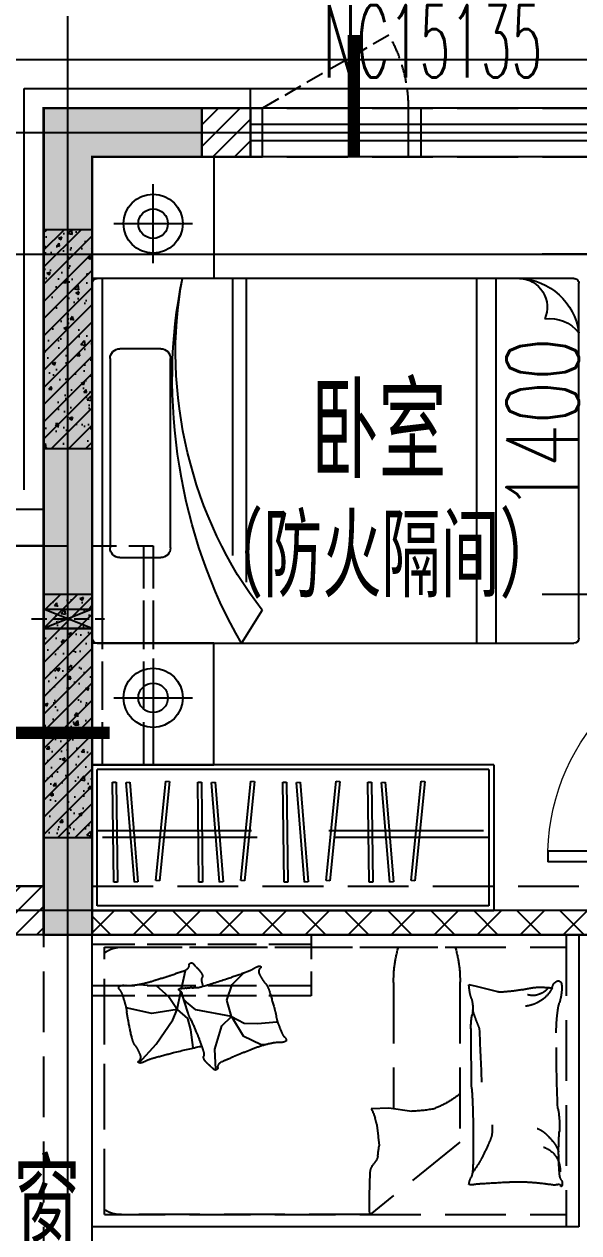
# Model space of a CAD drawing. Header units: millimetres. Extents: x 815519 to 890079, y 147095 to 251022.
# Drawn here: x 820639 to 822919, y 163170 to 168141 of the extents above; entities that cross this region are included whole.
import ezdxf

# ---------------------------------------------------------------- set-up
doc = ezdxf.new("R2010")
doc.units = ezdxf.units.MM
doc.header["$LTSCALE"] = 1000
for name, pattern in [('DASH', [0.35, 0.25, -0.1]), ('DOTE', [61.468, 50.8, -5.08, 0.508, -5.08]), ('HIDDEN', [9.525, 6.35, -3.175])]:
    doc.linetypes.add(name, pattern=pattern)
doc.layers.get('Defpoints').update_dxf_attribs({"color": 1})
for name, color, linetype in [('A-WIND（门窗）', 155, 'Continuous'), ('COLUMN', 9, 'Continuous'), ('DIM_IDEN', 3, 'Continuous'), ('DOOR_FIRE', 4, 'Continuous'), ('DOOR_FIRE_TEXT', 7, 'Continuous'), ('PC_预制外墙', 11, 'Continuous'), ('PC_预制外墙填充', 252, 'Continuous'), ('PUB_DIM', 3, 'Continuous'), ('PUB_HATCH', 8, 'Continuous'), ('PUB_TEXT', 7, 'Continuous'), ('SURFACE', 6, 'Continuous'), ('WALL', 2, 'Continuous'), ('WINDOW', 4, 'Continuous'), ('家具', 47, 'Continuous'), ('屋面索引', 6, 'Continuous'), ('总内隔墙', 30, 'Continuous'), ('梁虚线', 134, 'DASH'), ('看线', 163, 'Continuous'), ('砼墙', 3, 'Continuous'), ('空调', 9, 'Continuous')]:
    doc.layers.add(name, color=color, linetype=linetype)
doc.layers.add('DOTE', color=1, linetype='DOTE', plot=False)
doc.layers.add('预留洞-空调', color=6, linetype='Continuous', lineweight=25)
doc.styles.add('_TCH_DIM_T3', font='SIMPLEX.shx', dxfattribs={"width": 0.7, "bigfont": 'GBCBIG.shx'})
doc.styles.add('_TCH_LABEL', font='COMPLEX', dxfattribs={"bigfont": 'GBCBIG'})
doc.styles.add('_TCH_WINDOW', font='SIMPLEX', dxfattribs={"height": 3.5, "bigfont": 'GBCBIG'})
doc.dimstyles.new('_TCH_ARCH&&100', dxfattribs={"dimtxt": 297.5, "dimasz": 100, "dimexe": 250, "dimexo": 300, "dimgap": 100, "dimtad": 1, "dimdec": 0, "dimzin": 0, "dimdsep": 46, "dimtxsty": '_TCH_DIM_T3', "dimblk": 'ARCHTICK', "dimcen": 0.09, "dimclrt": 7, "dimazin": 2, "dimtfac": 1, "dimtdec": 0, "dimtix": 1, "dimtmove": 2, "dimatfit": 3, "dimfxl": 1, "dimtolj": 1, "dimtzin": 0, "dimarcsym": 0})
pattern_1 = [(45, (0, 0), (-35.355339, 35.355339), []), (50, (0, 0), (143.452037, -12.550427), [15, -165]), (355, (0, 0), (-27.750267, 150.438427), [12, -132]), (100.4514, (11.95, -1.05), (115.701876, 137.88791), [12.748038, -140.228422]), (46.1842, (0, 40), (213.44821, -33.103803), [22.5, -247.5]), (96.6356, (17.79, 37.24), (186.93254, 194.823574), [19.12206, -210.3426]), (351.1842, (0, 40), (186.93239, 194.82372), [18, -198]), (21, (20, 30), (119.38141, -80.523778), [15, -165]), (326, (20, 30), (48.663066, 145.03001), [12, -132]), (71.4514, (29.95, 23.29), (168.044526, 64.5061), [12.748038, -140.228422]), (37.5, (0, 0), (2.431971, 66.5787708), [0, -130.4, 0, -134, 0, -132.5]), (7.5, (0, 0), (52.6139075, 78.882342), [0, -76.4, 0, -127.4, 0, -50.5]), (327.5, (-44.6, 0), (106.764487, -4.5109743), [0, -50, 0, -156, 0, -207]), (317.5, (-64.6, 0), (116.637234, 20.020996), [0, -65, 0, -103.6, 0, -147])]

# ---------------------------------------------------------------- blocks, each defined once
blk = doc.blocks.new('_ArchTick')
at = {"color": 0, "linetype": 'ByBlock', "const_width": 0.4}
blk.add_lwpolyline([(-0.5, -0.5), (0.5, 0.5)], dxfattribs=at)
blk = doc.blocks.new('*D710')
at = {"layer": 'Defpoints', "color": 0, "transparency": 16777216}
for p in [(-366933.1, 359150), (-366233.1, 359150), (-366233.1, 357750)]:
    blk.add_point(p, dxfattribs=at)
at = {"layer": 'PUB_DIM', "color": 0, "lineweight": -2, "transparency": 16777216}
for p, q in [((-366533.1, 359150), (-367183.1, 359150)), ((-366933.1, 357750), (-366933.1, 359150)), ((-366533.1, 357750), (-367183.1, 357750))]:
    blk.add_line(p, q, dxfattribs=at)
at = {"layer": 'PUB_DIM', "color": 0, "lineweight": -2, "transparency": 16777216, "xscale": 100, "yscale": 100, "zscale": 100}
for p, rotation in [((-366933.1, 359150), 90), ((-366933.1, 357750), 270)]:
    blk.add_blockref('_ArchTick', p, dxfattribs=dict(at, rotation=rotation))
at = {"layer": 'PUB_DIM', "color": 7, "transparency": 16777216, "insert": (-367181.8, 358450), "char_height": 297.5, "attachment_point": 5, "rotation": 90, "style": '_TCH_DIM_T3'}
blk.add_mtext('\\A1;1400', dxfattribs=at)
blk = doc.blocks.new('dddfg')
at = {"layer": '空调'}
for p, q in [((-230086.3, 24543.2), (-230086.3, 24368.2)), ((-229986.3, 24543.2), (-230086.3, 24543.2)), ((-230046.3, 24543.2), (-230046.3, 24368.2)), ((-229836.3, 24543.2), (-229936.3, 24543.2)), ((-229876.3, 24543.2), (-229876.3, 24368.2)), ((-229836.3, 24543.2), (-229836.3, 24368.2)), ((-230086.3, 24318.2), (-230086.3, 24118.2)), ((-230046.3, 24318.2), (-230046.3, 24118.2)), ((-229876.3, 24318.2), (-229876.3, 24118.2)), ((-229836.3, 24318.2), (-229836.3, 24118.2)), ((-230086.3, 24068.2), (-230086.3, 23868.2)), ((-230046.3, 24068.2), (-230046.3, 23868.2)), ((-229876.3, 24068.2), (-229876.3, 23868.2)), ((-229836.3, 24068.2), (-229836.3, 23868.2)), ((-230086.3, 23818.2), (-230086.3, 23643.2)), ((-230046.3, 23818.2), (-230046.3, 23643.2)), ((-229876.3, 23818.2), (-229876.3, 23643.2)), ((-229836.3, 23818.2), (-229836.3, 23643.2)), ((-230086.3, 23643.2), (-229986.3, 23643.2)), ((-229936.3, 23643.2), (-229836.3, 23643.2))]:
    blk.add_line(p, q, dxfattribs=at)
blk = doc.blocks.new('$DorLib2D$00000001')
for p, q in [((0.45, 0.975), (0.5, 0.975)), ((0.45, 0), (0.45, 0.975)), ((0.5, 0), (0.5, 0.975)), ((0.5, 0), (0.45, 0))]:
    blk.add_line(p, q)
at = {"lineweight": 13}
blk.add_arc((0.475, 0), 0.975, 91.4693, 180, dxfattribs=at)
blk = doc.blocks.new('$WINLIB2D$00000001')
for p, q in [((-0.5, 0.5), (0.5, 0.5)), ((-0.5, 0.5), (-0.5, -0.5)), ((0.5, -0.5), (0.5, 0.5)), ((0.5, 0.1667), (-0.5, 0.1667)), ((0.5, -0.1667), (-0.5, -0.1667)), ((-0.5, -0.5), (0.5, -0.5))]:
    blk.add_line(p, q)
blk = doc.blocks.new('3D户型-平面')
at = {"layer": 'A-WIND（门窗）', "linetype": 'DASH', "ltscale": 0.3}
blk.add_line((125519.1, 435577.7), (124999.5, 435277.7), dxfattribs=at)
at = {"layer": 'A-WIND（门窗）'}
for points in [[(124949.5, 435277.7), (124949.5, 435077.7), (124999.5, 435077.7), (124999.5, 435277.7)], [(125649.5, 435277.7), (125649.5, 435077.7), (125599.5, 435077.7), (125599.5, 435277.7)]]:
    blk.add_lwpolyline(points, close=True, dxfattribs=at)
at = {"layer": 'A-WIND（门窗）', "linetype": 'DASH', "ltscale": 0.3}
blk.add_arc((124999.5, 435277.7), 600, 0, 30, dxfattribs=at)
at = {"layer": 'SURFACE'}
for p, q in [((124019.5, 433707.7), (124019.5, 435357.7)), ((124019.5, 435357.7), (128719.5, 435357.7)), ((124949.5, 435277.7), (124949.5, 435357.7))]:
    blk.add_line(p, q, dxfattribs=at)
at = {"layer": 'WALL'}
for p, q in [((124099.5, 433627.7), (124099.5, 435277.7)), ((124949.5, 435277.7), (124099.5, 435277.7)), ((124949.5, 435077.7), (124949.5, 435277.7)), ((124299.5, 433477.7), (124299.5, 435077.7)), ((124299.5, 435077.7), (124949.5, 435077.7)), ((124099.5, 433627.7), (123399.5, 433627.7)), ((124099.5, 433477.7), (123499.5, 433477.7)), ((124099.5, 432077.7), (124099.5, 433477.7)), ((124299.5, 431977.7), (124299.5, 433477.7)), ((124099.5, 432077.7), (123499.5, 432077.7)), ((126899.5, 431977.7), (124299.5, 431977.7)), ((124199.5, 431877.7), (123599.5, 431877.7)), ((126899.5, 431877.7), (124199.5, 431877.7))]:
    blk.add_line(p, q, dxfattribs=at)
at = {"layer": 'WINDOW'}
blk.add_line((124299.5, 429377.7), (124299.5, 431877.7), dxfattribs=at)
at = {"layer": 'DOOR_FIRE'}
ref = blk.add_blockref('$WINLIB2D$00000001', (125699.5, 435177.7), dxfattribs=dict(at, xscale=1500, yscale=200, zscale=200, rotation=179.9999999999619))
ref.add_attrib('A', 'NC15135', (125248, 435404), dxfattribs={"layer": 'DOOR_FIRE_TEXT', "height": 297.5, "rotation": 360, "style": '_TCH_WINDOW', "width": 0.494118})
at = {"layer": 'DOOR_FIRE', "xscale": -900, "yscale": 900, "zscale": 100, "rotation": 90}
blk.add_blockref('$DorLib2D$00000001', (127049.5, 432627.7), dxfattribs=at)
at = {"layer": '空调', "extrusion": (0, 0, -1), "zscale": -1}
blk.add_blockref('dddfg', (105536.8, 408934.5), dxfattribs=at)
at = {"layer": '空调', "extrusion": (0, 0, -1), "zscale": -1, "rotation": 90}
blk.add_blockref('dddfg', (-100656.3, 661714), dxfattribs=at)
blk = doc.blocks.new('10#楼-房间功能')
at = {"layer": 'PUB_TEXT', "style": '_TCH_LABEL'}
for s, p in [('卧室', (-368133.7, 418237.7)), ('飘窗', (-369635.9, 415043.4))]:
    blk.add_text(s, height=385.82, dxfattribs=at).set_placement(p)
at = {"layer": 'PUB_TEXT', "color": 1, "style": '_TCH_LABEL'}
blk.add_text('（防火隔间）', height=337.59, dxfattribs=at).set_placement((-368573.7, 417749.5))
blk = doc.blocks.new('10#-剪力墙-初')
at = {"layer": 'PUB_HATCH'}
blk.add_hatch(color=256, dxfattribs=at).paths.add_polyline_path([(650862.9, -136300.9), (650862.9, -136100.9), (650212.9, -136100.9), (650212.9, -139500.9), (650412.9, -139500.9), (650412.9, -136300.9)])
at = {"layer": '砼墙', "color": 5, "ltscale": 1, "const_width": 10}
blk.add_lwpolyline([(650862.9, -136300.9), (650862.9, -136100.9), (650212.9, -136100.9), (650212.9, -139500.9), (650412.9, -139500.9), (650412.9, -136300.9)], close=True, dxfattribs=at)
blk = doc.blocks.new('A$C1AEB30FF')
h = blk.add_hatch(color=8)
h.dxf.hatch_style = 1
h.paths.add_polyline_path([(40, -200), (0, -100), (40, 0)])
h.paths.add_polyline_path([(-40, -200), (0, -100), (-40, 0)])
at = {"color": 2, "linetype": 'DASH', "ltscale": 0.25}
blk.add_lwpolyline([(0, 50), (0, -250)], dxfattribs=at)
for points in [[(40, -200), (40, 0), (-40, 0), (-40, -200), (40, -200)], [(-40, -200), (0, -100), (-40, 0), (-40, -200)], [(40, -200), (0, -100), (40, 0), (40, -200)]]:
    blk.add_lwpolyline(points)
blk = doc.blocks.new('3-D-雨水-留洞')
at = {"layer": '预留洞-空调', "xscale": -1, "rotation": 90}
blk.add_blockref('A$C1AEB30FF', (-570714.2, 694790.5), dxfattribs=at)
blk = doc.blocks.new('10#-标准层-装备式')
at = {"layer": 'PC_预制外墙填充'}
h = blk.add_hatch(dxfattribs=at)
h.set_pattern_fill('ANSI31', color=256, scale=500, style=0)
h.set_pattern_definition([(45, (-572752.71, 434421.08), (-44.194174, 44.194174), [])])
h.paths.add_polyline_path([(198313.5, 539000), (198513.5, 539000), (198513.5, 539600), (198313.5, 539600)])
h.paths.add_polyline_path([(195313.5, 539000), (195113.5, 539000), (195113.5, 539600), (195313.5, 539600)])
h.paths.add_polyline_path([(188313.5, 537000), (188113.5, 537000), (188113.5, 536400), (188313.5, 536400)])
h.paths.add_polyline_path([(183313.5, 536400), (183113.5, 536400), (183113.5, 537000), (183313.5, 537000)])
h.paths.add_polyline_path([(181513.5, 536400), (181513.5, 537000)])
h.paths.add_polyline_path([(181713.5, 537000), (181513.5, 537000), (181513.5, 536400), (181713.5, 536400)])
h.paths.add_polyline_path([(176713.5, 536400), (176513.5, 536400), (176513.5, 537000), (176713.5, 537000)])
h.paths.add_polyline_path([(169313.5, 538000), (169513.5, 538000), (169513.5, 538800), (169313.5, 538800)])
h.paths.add_polyline_path([(165813.5, 538000), (166013.5, 538000), (166013.5, 538800), (165813.5, 538800)])
h.paths.add_polyline_path([(166513.5, 547200), (165813.5, 547200), (165813.5, 547400), (166513.5, 547400)])
h.paths.add_polyline_path([(185513.5, 543700), (185713.5, 543700), (185713.5, 543000), (185513.5, 543000)])
h.paths.add_polyline_path([(179313.5, 543000), (179113.5, 543000), (179113.5, 543700), (179313.5, 543700)])
h.paths.add_polyline_path([(198313.5, 543000), (198513.5, 543000), (198513.5, 541500), (198313.5, 541500)])
h.paths.add_polyline_path([(197613.5, 539000), (197613.5, 538800), (198513.5, 538800), (198513.5, 539000)])
h.paths.add_polyline_path([(196113.5, 538800), (196113.5, 539000), (195113.5, 539000), (195113.5, 538800)])
h.paths.add_polyline_path([(194813.5, 550500), (194813.5, 550700), (194163.5, 550700), (194163.5, 550500)])
h.paths.add_polyline_path([(193013.5, 550700), (193013.5, 550500), (193763.5, 550500), (193763.5, 550700)])
h.paths.add_polyline_path([(191513.5, 550500), (191513.5, 550700), (191013.5, 550700), (191013.5, 550500)])
h.paths.add_polyline_path([(187013.5, 552800.3), (187013.5, 552600), (187913.5, 552600), (187913.5, 552800.3)])
h.paths.add_polyline_path([(185713.5, 549800), (185913.5, 549800), (185913.5, 549900), (185713.5, 549900)])
h.paths.add_polyline_path([(185913.5, 548000), (185713.5, 548000), (185713.5, 547700), (185913.5, 547700)])
h.paths.add_polyline_path([(187213.5, 544400), (187413.5, 544400), (187413.5, 544900), (187213.5, 544900)])
h.paths.add_polyline_path([(187413.5, 543798.4), (187213.5, 543798.4), (187213.5, 543700), (187413.5, 543700)])
h.paths.add_polyline_path([(186313.5, 542800), (186313.5, 543000), (185713.5, 543000), (185713.5, 542800)])
h.paths.add_polyline_path([(186913.5, 543000), (186913.5, 542800), (187013.5, 542800), (187013.5, 543000)])
h.paths.add_polyline_path([(183413.5, 543500), (183413.5, 543700), (183213.5, 543700), (183213.5, 543500)])
h.paths.add_polyline_path([(184613.5, 543700), (184613.5, 543500), (185513.5, 543500), (185513.5, 543700)])
h.paths.add_polyline_path([(181413.5, 543700), (181413.5, 543500), (181613.5, 543500), (181613.5, 543700)])
h.paths.add_polyline_path([(180213.5, 543500), (180213.5, 543700), (179313.5, 543700), (179313.5, 543500)])
h.paths.add_polyline_path([(178513.5, 543000), (178513.5, 542800), (179113.5, 542800), (179113.5, 543000)])
h.paths.add_polyline_path([(177913.5, 542800), (177913.5, 543000), (177813.5, 543000), (177813.5, 542800)])
h.paths.add_polyline_path([(177413.5, 544400), (177613.5, 544400), (177613.5, 544900), (177413.5, 544900)])
h.paths.add_polyline_path([(177613.5, 543800), (177413.5, 543800), (177413.5, 543700), (177613.5, 543700)])
h.paths.add_polyline_path([(178413.5, 549800), (178613.5, 549800), (178613.5, 549900), (178413.5, 549900)])
h.paths.add_polyline_path([(178613.5, 547800), (178413.5, 547800), (178413.5, 547700), (178613.5, 547700)])
h.paths.add_polyline_path([(177313.5, 552600), (177313.5, 552800), (176413.5, 552800), (176413.5, 552600)])
h.paths.add_polyline_path([(172713.5, 550900), (172713.5, 550700), (173613.5, 550700), (173613.5, 550900)])
h.paths.add_polyline_path([(172063.5, 550700), (172063.5, 550900), (171863.5, 550900), (171863.5, 550700)])
h.paths.add_polyline_path([(170763.5, 550600), (170763.5, 550400), (171213.5, 550400), (171213.5, 550600)])
h.paths.add_polyline_path([(168863.5, 550600), (168863.5, 550400), (170163.5, 550400), (170163.5, 550600)])
h.paths.add_polyline_path([(167363.5, 550400), (167363.5, 550600), (167163.5, 550600), (167163.5, 550400)])
h.paths.add_polyline_path([(165813.5, 547000), (166013.5, 547000), (166013.5, 547200), (165813.5, 547200)])
h.paths.add_polyline_path([(166013.5, 545500), (165813.5, 545500), (165813.5, 544700), (166013.5, 544700)])
h.paths.add_polyline_path([(165813.5, 544350), (166013.5, 544350), (166013.5, 544500.1), (165813.5, 544500.1)])
h.paths.add_polyline_path([(166013.5, 543750), (165813.5, 543750), (165813.5, 542800), (166013.5, 542800)])
h.paths.add_polyline_path([(168513.5, 538200), (168513.5, 538000), (169313.5, 538000), (169313.5, 538200)])
h.paths.add_polyline_path([(166713.5, 538000), (166713.5, 538200), (166013.5, 538200), (166013.5, 538000)])
h.paths.add_polyline_path([(172213.5, 539000), (172213.5, 538800), (172413.5, 538800), (172413.5, 539000)])
h.paths.add_polyline_path([(170213.5, 538800), (170213.5, 539000), (170013.5, 539000), (170013.5, 538800)])
h.paths.add_polyline_path([(175813.5, 537200), (175813.5, 537000), (176013.5, 537000), (176013.5, 537200)])
h.paths.add_polyline_path([(173813.5, 537000), (173813.5, 537200), (173613.5, 537200), (173613.5, 537000)])
h.paths.add_polyline_path([(177513.5, 536200), (177513.5, 536400), (176513.5, 536400), (176513.5, 536200)])
h.paths.add_polyline_path([(181163.5, 536400), (181163.5, 536200), (181713.5, 536200), (181713.5, 536400)])
h.paths.add_polyline_path([(179663.5, 536200), (179663.5, 536400), (179013.5, 536400), (179013.5, 536200)])
h.paths.add_polyline_path([(183663.5, 536200), (183663.5, 536400), (183113.5, 536400), (183113.5, 536200)])
h.paths.add_polyline_path([(187313.5, 536400), (187313.5, 536200), (188313.5, 536200), (188313.5, 536400)])
h.paths.add_polyline_path([(185813.5, 536200), (185813.5, 536400), (185163.5, 536400), (185163.5, 536200)])
h.paths.add_polyline_path([(191013.5, 537200), (191013.5, 537000), (191213.5, 537000), (191213.5, 537200)])
h.paths.add_polyline_path([(189013.5, 537000), (189013.5, 537200), (188813.5, 537200), (188813.5, 537000)])
h.paths.add_polyline_path([(194413.5, 539800), (194413.5, 539600), (194613.5, 539600), (194613.5, 539800)])
h.paths.add_polyline_path([(192413.3, 539600), (192413.3, 539800), (192213.5, 539800), (192213.5, 539600)])
h.paths.add_polyline_path([(197613.5, 545900), (197413.5, 545900), (197413.5, 545000), (197613.5, 545000)])
h.paths.add_polyline_path([(197413.5, 546550), (197613.5, 546550), (197613.5, 547300), (197413.5, 547300)])
at = {"layer": 'PC_预制外墙'}
blk.add_lwpolyline([(167363.5, 550400), (167163.5, 550400), (167163.5, 550600), (167363.5, 550600), (167363.5, 550400)], dxfattribs=at)
blk.add_lwpolyline([(166513.5, 547200), (165813.5, 547200), (165813.5, 547400), (166513.5, 547400)], close=True, dxfattribs=at)
blk = doc.blocks.new('10#楼-装配式-标准层')
at = {"layer": 'PUB_HATCH'}
h = blk.add_hatch(dxfattribs=at)
h.set_pattern_fill('钢筋混凝土', color=256, scale=20, style=0)
h.set_pattern_definition(pattern_1)
h.paths.add_polyline_path([(166713.5, 550100), (166513.5, 550100), (166513.5, 549200), (166713.5, 549200)])
h = blk.add_hatch(dxfattribs=at)
h.set_pattern_fill('钢筋混凝土', color=256, scale=20, style=0)
h.set_pattern_definition(pattern_1)
h.paths.add_polyline_path([(166713.5, 548600), (166513.5, 548600), (166513.5, 547600), (166713.5, 547600)])
at = {"layer": 'COLUMN'}
for p, q in [((166713.5, 550100), (166513.5, 550100)), ((166513.5, 550100), (166513.5, 549200)), ((166713.5, 549200), (166713.5, 550100)), ((166513.5, 549200), (166713.5, 549200)), ((166713.5, 548600), (166513.5, 548600)), ((166513.5, 548600), (166513.5, 547600)), ((166713.5, 547600), (166713.5, 548600)), ((166513.5, 547600), (166713.5, 547600))]:
    blk.add_line(p, q, dxfattribs=at)
blk = doc.blocks.new('10#-ZPS-填充')
at = {"layer": '总内隔墙', "linetype": 'ByBlock'}
h = blk.add_hatch(dxfattribs=at)
h.set_pattern_fill('ANSI37', color=30, scale=1000)
h.set_pattern_definition([(45, (-1714200.95, 1041073.46), (-88.388348, 88.388348), []), (135, (-1714200.95, 1041073.46), (-88.388348, -88.388348), [])])
h.paths.add_polyline_path([(-213130, 1156175), (-211830, 1156175), (-211830, 1156075), (-213130, 1156075)])
h.paths.add_polyline_path([(-213130, 1155275), (-213030, 1155275), (-213030, 1156074.5), (-213130, 1156074.5)])
h.paths.add_polyline_path([(-214530, 1155275), (-213030, 1155275), (-213030, 1155175), (-214530, 1155175)])
h.paths.add_polyline_path([(-213430, 1153775), (-214530, 1153775), (-214530, 1153875), (-213430, 1153875)])
h.paths.add_polyline_path([(-214530, 1159374.5), (-214630, 1159374.5), (-214630, 1156775), (-214530, 1156775)])
h.paths.add_polyline_path([(-216730, 1153975), (-216930, 1153975), (-216930, 1154625), (-216730, 1154625)])
h.paths.add_polyline_path([(-216730, 1149875), (-216930, 1149875), (-216930, 1153775), (-216730, 1153775)])
h.paths.add_polyline_path([(-216730, 1153773.9), (-217379.9, 1153774.9), (-217379.9, 1153975), (-216730, 1153975)])
h.paths.add_polyline_path([(-222830, 1148775), (-223030, 1148775), (-223030, 1145275), (-222830, 1145275)])
h.paths.add_polyline_path([(-224080.2, 1149975), (-224280.2, 1149975), (-224280.2, 1148675), (-224080.2, 1148675)])
h.paths.add_polyline_path([(-224280.2, 1149375), (-226030, 1149375), (-226030, 1149275), (-224280.2, 1149275)])
h.paths.add_polyline_path([(-226230, 1150625), (-226030, 1150625), (-226030, 1148775), (-226230, 1148775)])
h.paths.add_polyline_path([(-227979.8, 1149375), (-226230, 1149375), (-226230, 1149275), (-227979.8, 1149275)])
h.paths.add_polyline_path([(-227979.8, 1148675), (-228180, 1148675), (-228180, 1149975), (-227979.8, 1149975)])
h.paths.add_polyline_path([(-229230, 1145275), (-229430, 1145275), (-229430, 1148775), (-229230, 1148775)])
h.paths.add_polyline_path([(-235530, 1153775), (-235330, 1153775), (-235330, 1149875), (-235530, 1149875)])
h.paths.add_polyline_path([(-235530, 1153975), (-234880, 1153975), (-234880, 1153775), (-235530, 1153775)])
h.paths.add_polyline_path([(-235530, 1153975), (-235330, 1153975), (-235330, 1154925), (-235530, 1154925)])
h.paths.add_polyline_path([(-239030, 1153675), (-239230, 1153675), (-239230, 1153575), (-239030, 1153575)])
h.paths.add_polyline_path([(-241830, 1156075), (-239230, 1156075), (-239230, 1156175), (-241830, 1156175)])
h.paths.add_polyline_path([(-214530, 1154175), (-214630, 1154175), (-214630, 1153775), (-214530, 1153775)])
h.paths.add_polyline_path([(-214730, 1156775), (-214730, 1156675), (-214530, 1156675), (-214530, 1156775)])
h.paths.add_polyline_path([(-215630, 1156675), (-215630, 1156775), (-216730, 1156775), (-216730, 1156675)])
h.paths.add_polyline_path([(-214630, 1156275), (-214530, 1156275), (-214530, 1156675), (-214630, 1156675)])
h.paths.add_polyline_path([(-214530, 1155375), (-214630, 1155375), (-214630, 1155075), (-214530, 1155075)])
h.paths.add_polyline_path([(-223130, 1149975), (-223130, 1149875), (-223030, 1149875), (-223030, 1149975)])
h.paths.add_polyline_path([(-224030, 1149875), (-224030, 1149975), (-224080.2, 1149975), (-224080.2, 1149875)])
h.paths.add_polyline_path([(-221830, 1148775), (-221830, 1148675), (-220430, 1148675), (-220430, 1148775)])
h.paths.add_polyline_path([(-222730, 1148675), (-222730, 1148775), (-222830, 1148775), (-222830, 1148675)])
h.paths.add_polyline_path([(-224030, 1148675), (-224030, 1148775), (-224080.2, 1148775), (-224080.2, 1148675)])
h.paths.add_polyline_path([(-223130, 1148775), (-223130, 1148675), (-223030, 1148675), (-223030, 1148775)])
h.paths.add_polyline_path([(-229130, 1149875), (-229130, 1149975), (-229230, 1149975), (-229230, 1149875)])
h.paths.add_polyline_path([(-228230, 1149975), (-228230, 1149875), (-228179.8, 1149875), (-228179.8, 1149975)])
h.paths.add_polyline_path([(-228230, 1148775), (-228230, 1148675), (-228179.8, 1148675), (-228179.8, 1148775)])
h.paths.add_polyline_path([(-229130, 1148675), (-229130, 1148775), (-229230, 1148775), (-229230, 1148675)])
h.paths.add_polyline_path([(-229530, 1148775), (-229530, 1148675), (-229430, 1148675), (-229430, 1148775)])
h.paths.add_polyline_path([(-230430, 1148675), (-230430, 1148775), (-231830, 1148775), (-231830, 1148675)])
h.paths.add_polyline_path([(-233730, 1153075), (-233630, 1153075), (-233630, 1153777.9), (-233730, 1153777.9)])
h.paths.add_polyline_path([(-233630, 1152275), (-233730, 1152275), (-233730, 1151675), (-233630, 1151675)])
h.paths.add_polyline_path([(-237030, 1156076.4), (-237030, 1156273.6), (-237130, 1156273.6), (-237130, 1156076.4)])
h.paths.add_polyline_path([(-236230, 1156273.6), (-236230, 1156076.4), (-235530, 1156076.4), (-235530, 1156273.6)])
h.paths.add_polyline_path([(-239130, 1157275), (-239030, 1157275), (-239030, 1157375), (-239130, 1157375)])
h.paths.add_polyline_path([(-239030, 1156375), (-239130, 1156375), (-239130, 1156275), (-239030, 1156275)])
h.paths.add_polyline_path([(-239030, 1151775), (-239230, 1151775), (-239230, 1150875), (-239030, 1150875)])
h.paths.add_polyline_path([(-239230, 1152675), (-239030, 1152675), (-239030, 1152975), (-239230, 1152975)])
h.paths.add_polyline_path([(-218630, 1153075), (-218530, 1153075), (-218530, 1153775), (-218630, 1153775)])
h.paths.add_polyline_path([(-218630, 1151675), (-218530, 1151675), (-218530, 1152275), (-218630, 1152275)], flags=16)
at = {"layer": '总内隔墙', "color": 30, "linetype": 'ByBlock'}
blk.add_lwpolyline([(-241830, 1156075), (-239230, 1156075), (-239230, 1156175), (-241830, 1156175)], close=True, dxfattribs=at)
blk = doc.blocks.new('DAAB')
at = {"layer": '梁虚线', "ltscale": 1}
for p, q in [((213867.7, -665815.6), (217917.7, -665815.6)), ((213867.7, -666015.6), (217917.7, -666015.6)), ((213417.7, -669015.6), (216017.7, -669015.6)), ((213217.7, -671715.6), (213217.7, -669215.6)), ((213417.7, -669215.6), (216017.7, -669215.6)), ((213417.7, -671715.6), (213417.7, -669215.6))]:
    blk.add_line(p, q, dxfattribs=at)
for points in [[(213217.7, -665815.6), (213867.7, -665815.6)], [(213217.7, -665815.6), (213217.7, -669215.6), (213417.7, -669215.6)], [(213867.7, -665815.6), (213867.7, -666015.6)], [(213417.7, -666015.6), (213867.7, -666015.6)], [(213417.7, -669215.6), (213417.7, -666015.6)]]:
    blk.add_lwpolyline(points, dxfattribs=at)
blk = doc.blocks.new('A$C2A0-1200X2000')
for p, q in [((14732.6, 53008.1), (14732.6, 51008.1)), ((15932.6, 53008.1), (14732.6, 53008.1)), ((15932.6, 51008.1), (15932.6, 53008.1)), ((14732.6, 51008.1), (15932.6, 51008.1))]:
    blk.add_line(p, q)
at = {"linetype": 'DASH'}
for p, q in [((15882.6, 52958.1), (14782.6, 52958.1)), ((14782.6, 52958.1), (14782.6, 51060.5)), ((15882.6, 52958.1), (15882.6, 51060.5)), ((15056.1, 52764), (15032.9, 52869.3)), ((14943.7, 52743.5), (14937.5, 52817.5)), ((15259, 52815.9), (15181.3, 52745.8)), ((14985.8, 52694.6), (14943.7, 52743.5)), ((15039.5, 52659.4), (15056.1, 52764)), ((15181.3, 52745.8), (15082.4, 52677.3)), ((15039.5, 52659.4), (14985.8, 52694.6)), ((14953.6, 52641.3), (14879, 52625.6)), ((15039.5, 52659.4), (14965.2, 52643.8)), ((15007.9, 52628.6), (14972.1, 52639.8)), ((15082.4, 52677.3), (15039.5, 52659.4)), ((15039.5, 52659.4), (15076.4, 52616.5)), ((15009, 52620.3), (15001.4, 52629.3)), ((15054.4, 52613.9), (15007.9, 52628.6)), ((15041.1, 52582.9), (15009, 52620.3)), ((15076.4, 52616.5), (15123.4, 52604.5)), ((15123.4, 52604.5), (15195.5, 52594.7)), ((15068.6, 52436.1), (15041.1, 52582.9)), ((15202.3, 52503.9), (15106.7, 52475.2)), ((15285.4, 52499.7), (15202.3, 52503.9)), ((15000.7, 52455.3), (14936.3, 52433.3)), ((15068.6, 52436.1), (15000.7, 52455.3)), ((15106.7, 52475.2), (15068.6, 52436.1)), ((15068.6, 52436.1), (15094.9, 52384.4)), ((15068.6, 52436.1), (15147.1, 52387.4)), ((14936.3, 52433.3), (14890, 52386.5)), ((15147.1, 52387.4), (15183.6, 52314.5)), ((15094.9, 52384.4), (15096.8, 52329.3)), ((15096.8, 52329.3), (15089.6, 52250)), ((15183.6, 52314.5), (15182.4, 52295.1)), ((15089.6, 52250), (15084.7, 52247)), ((14732.6, 51060.5), (15932.6, 51060.5))]:
    blk.add_line(p, q, dxfattribs=at)
for points in [[(14928.4, 51496.7), (15585.2, 51496.7), (15882.6, 51866.4), (15882.6, 52888.1, 0.160928), (15862.6, 52958.1), (14806.2, 52958.1, 0.158603), (14782.6, 52888.1), (14782.6, 51516.7)], [(15882.6, 51866.4, 0.052315), (15851.5, 51868.9, 0.010847), (15701, 51865.1, 0.093398), (15670.8, 51848.6, -0.103649), (15643.3, 51834.3, 0.016692), (15599.2, 51828.9, -0.000248), (15511.5, 51838.4, 0.017961), (15484.4, 51845.8, -0.027362), (15445.8, 51862.2), (15444.1, 51789.7), (15457.7, 51694.3, -0.031824), (15448.5, 51606.8, -0.085272), (15385.2, 51496.7)], [(14782.6, 51749.3, -0.0796), (14928.4, 51769.3), (15447, 51769.3)], [(14965.7, 51346.2), (14945.1, 51428.8), (14937.6, 51458.8, -0.510228), (14938.5, 51459.9)], [(14938.5, 51459.9, -0.023571), (14963.8, 51456.9)], [(14963.8, 51456.9, -0.034494), (14994.6, 51449.6)], [(15062.6, 51446.9, -0.078669), (15017, 51444.9, -0.047825), (14994.6, 51449.6)], [(15041.1, 51444.1, -0.009729), (15068.4, 51435.1)], [(15062.6, 51446.9, -0.06251), (15119.7, 51451.3)], [(15119.7, 51451.3, -0.00152), (15365.4, 51448.4)], [(15408, 51445.7, -0.008762), (15365.4, 51448.4)], [(15504.1, 51442.7, -0.007153), (15408, 51445.7)], [(15629.6, 51441.9, -0.005484), (15504.1, 51442.7)], [(15696.3, 51444.2, -0.014345), (15629.6, 51441.9)], [(15710.3, 51445.7, -0.016108), (15671.4, 51419.4)], [(15730.4, 51451.4, -0.062981), (15719.7, 51447.5, -0.04058), (15696.3, 51444.2)], [(15730.4, 51451.4, -0.048309), (15744.1, 51456.9, -0.03973), (15757.7, 51459.7)], [(15755.4, 51413.8, -0.028341), (15759.7, 51449.9)], [(15757.7, 51459.7, -0.36606), (15759.1, 51458.8)], [(15759.1, 51458.8, -0.117014), (15759.7, 51449.9)], [(15068.4, 51435.1, -0.009729), (15095.3, 51425, -0.007971), (15117, 51416)], [(15117, 51416, -0.000847), (15338.5, 51406.3)], [(15644.6, 51404.4, -0.009477), (15595.5, 51381.1, -0.015937), (15565.7, 51368.7)], [(15671.4, 51419.4, -0.024599), (15644.6, 51404.4)], [(15749.2, 51306.9, -0.001963), (15755.4, 51413.8)], [(14965.7, 51346.2, -0.073041), (14967.7, 51326.6)], [(15549.4, 51365.1, -0.033339), (15513.1, 51365)], [(15565.7, 51368.7, -0.072521), (15549.4, 51365.1)], [(14967.7, 51326.6, -0.023305), (14962, 51265.5)], [(15747.9, 51273, -0.006204), (15749.2, 51306.9)], [(14950.6, 51204.7, -0.01097), (14957.9, 51242.7)], [(14962, 51265.5, -0.018299), (14957.9, 51242.7)], [(15748.8, 51213.8, -0.021828), (15747.9, 51273)], [(14947.6, 51170.4, -0.042281), (14950.6, 51204.7)], [(14981.9, 51195.4, -0.082127), (14978.9, 51177.3, -0.013244), (14975.1, 51167.1)], [(14978.9, 51218.6, -0.064164), (14981.9, 51195.4)], [(15020.7, 51201.9, -0.047525), (15010.8, 51177.3, -0.077379), (14985.3, 51142.6)], [(15025.8, 51228, -0.047525), (15020.7, 51201.9)], [(15755.4, 51145.4, -0.018818), (15748.8, 51213.8)], [(14950.6, 51117, -0.027201), (14947.6, 51170.4)], [(14963.3, 51146.3, -0.05369), (14949, 51133.3)], [(14971.4, 51158.5, -0.070312), (14963.3, 51146.3)], [(14975.1, 51167.1, -0.015448), (14971.4, 51158.5)], [(15536.2, 51162.5, -0.023191), (15528.2, 51179.2)], [(15541.3, 51154.8, -0.046801), (15536.2, 51162.5)], [(15560.3, 51134.1, -0.031223), (15541.3, 51154.8)], [(15619.2, 51125.7, -0.077547), (15605.1, 51152.9)], [(15758, 51130.3, -0.019326), (15755.4, 51145.4)], [(14931.9, 51079.7, -0.494818), (14922.8, 51098.5)], [(14922.8, 51098.5, -0.263368), (14950.7, 51117.3)], [(14985.3, 51142.6, -0.077379), (14950.5, 51117.2)], [(15011.2, 51087.9, -0.035863), (15045.1, 51094.9, -0.032941), (15134.8, 51100.8, -0.009477), (15446, 51094.9, 0.073374), (15483.5, 51089.5)], [(15588.2, 51109.8, -0.023666), (15560.3, 51134.1)], [(15600.8, 51101.7, -0.048685), (15588.2, 51109.8)], [(15624.6, 51091.1, -0.027842), (15600.8, 51101.7)], [(15672, 51088.9, -0.088153), (15640.8, 51104.1, -0.077547), (15619.2, 51125.7)], [(15759.1, 51096.9, 0.191716), (15759.1, 51085.4, 0.363489), (15764, 51082.8, -0.585858), (15766.6, 51079.7, -0.215512), (15764.7, 51077.7, -0.076444), (15757.3, 51076, -0.153708), (15740.4, 51079.9)], [(15758, 51130.3, -0.01735), (15761, 51113.5)], [(15761, 51113.5, -0.129675), (15759.1, 51096.9)], [(14949.6, 51078, -0.049225), (14931.9, 51079.7)], [(14973.2, 51079.7, -0.036831), (14949.6, 51078)], [(15011.2, 51087.9, -0.031893), (14973.2, 51079.7)], [(15503.7, 51087.2, -0.033397), (15483.5, 51089.5)], [(15540.8, 51088, -0.03204), (15503.7, 51087.2)], [(15540.8, 51088, -0.018442), (15605.1, 51091)], [(15605.1, 51091, -0.010837), (15669.9, 51090.2)], [(15669.9, 51090.2, -0.014624), (15717.8, 51087.2)], [(15706.5, 51085.4, -0.088153), (15672, 51088.9)], [(15717.8, 51087.2, -0.111249), (15740.4, 51079.9)]]:
    blk.add_lwpolyline(points, format="xyb", dxfattribs=at)
for centre, radius, start, end in [((14987.6, 52880.4), 47.9, 176.1225, 192.5508), ((14980.4, 52880.9), 40.7, 157.471, 176.1225), ((14947.1, 52894.7), 4.64, 100.1241, 157.471), ((14948.7, 52886.1), 13.4, 49.6714, 100.1241), ((14996.4, 52942.4), 60.4, 229.6714, 252.8295), ((15607.3, 54919.3), 2129.5, 252.8295, 253.9896), ((14598.6, 52876.8), 344, 348.4141, 356.5375), ((14891.7, 52859.1), 50.4, 356.5375, 12.5508), ((15059.6, 53010.6), 143.8, 253.9896, 258.4546), ((15118.1, 53297.2), 436.3, 258.4546, 260.9258), ((14841.4, 51564.3), 1318.5, 79.5043, 80.9258), ((14789.6, 51285.2), 1602.4, 76.9272, 79.5043), ((15116.5, 52692.9), 157.2, 68.6933, 76.9272), ((15150.1, 52779), 64.8, 55.0664, 68.6933), ((14446.8, 52907.9), 498.9, 341.6706, 348.4141), ((15276.1, 52959.3), 155.2, 235.0664, 243.8612), ((15331.8, 53072.8), 281.6, 243.8612, 247.9489), ((15237.9, 52841), 31.5, 247.9489, 260.1959), ((15234.6, 52822.1), 12.2, 260.1959, 277.4955), ((15228.1, 52871.1), 61.7, 277.4955, 285.1742), ((15304.5, 52754.9), 63.4, 146.1815, 162.0599), ((15241.3, 52822.5), 11.3, 285.1742, 328.1877), ((15255.2, 52813.9), 5.04, 81.486, 148.1877), ((15211.9, 52816.9), 48.1, 326.1815, 344.4216), ((15255.4, 52815.3), 3.55, 8.7152, 81.486), ((15231.1, 52811.6), 28.2, 344.4216, 8.7152), ((10486.7, 54219.9), 4670.7, 341.3145, 341.6706), ((19165.4, 51665.9), 4075.4, 164.6382, 165.6832), ((15881.3, 52568.2), 669.7, 162.0599, 164.6382), ((16432.9, 52187.9), 1613, 161.6629, 162.7481), ((19535.4, 51159.6), 4881.5, 161.3145, 161.6629), ((12526.2, 53401.1), 2477.7, 341.8725, 342.7481), ((14797.5, 52650), 156.4, 349.8861, 356.7846), ((14960.6, 52648.2), 7.36, 165.3869, 189.0262), ((14926.5, 52642.8), 27.2, 356.7846, 9.0262), ((14957.1, 52649.1), 3.73, 21.9536, 165.3869), ((14977.7, 52657.4), 18.4, 201.9536, 252.5314), ((17654.4, 52051.5), 2516, 165.6832, 168.1584), ((14857.7, 52600.5), 10.2, 95.9172, 227.9763), ((14888.2, 52634.3), 55.7, 227.9763, 233.2901), ((14833.3, 52560.6), 36.2, 46.6915, 53.2901), ((14853.7, 52639.1), 28.7, 275.9172, 341.8725), ((14648.2, 52364.3), 306, 45.379, 46.6915), ((15006.3, 52601.8), 57, 177.0885, 189.2787), ((15092.7, 52597.4), 143.5, 169.8861, 177.0885), ((14897.7, 52584), 53.1, 356.6453, 9.2787), ((15002.9, 52450.4), 171.5, 64.8309, 72.5314), ((15608.4, 53738.9), 1252.2, 244.8309, 247.6785), ((15234.3, 52958.2), 528.4, 225.379, 226.3778), ((14989.8, 52701.7), 174.1, 226.3778, 232.6852), ((14921.8, 52612.5), 61.9, 232.6852, 243.2691), ((14902.1, 52573.3), 18.1, 243.2691, 287.2119), ((14918.3, 52521), 36.7, 76.7465, 107.2119), ((12531.5, 53263.8), 2516, 341.2873, 343.7625), ((14742.3, 51773.8), 804.3, 75.4221, 76.7465), ((14857.6, 52586.4), 93.3, 343.7625, 356.6453), ((15645.3, 53828.9), 1349.5, 247.6785, 249.714), ((15456.3, 53317.5), 804.3, 249.714, 252.3506), ((15283.2, 52548.7), 93.3, 168.1584, 174.0302), ((15223.6, 52586), 36.7, 252.3506, 282.816), ((15235.7, 52532.6), 18.1, 58.8733, 102.816), ((15213, 52495.1), 61.9, 48.2893, 58.8733), ((15138.4, 52411.4), 174.1, 41.9819, 48.2893), ((15278.9, 52463.3), 28.7, 91.5213, 157.4766), ((14875, 52174.4), 528.4, 40.9831, 41.9819), ((15504.9, 52721.6), 306, 220.9831, 222.2956), ((15277.9, 52502.2), 10.2, 271.5213, 43.5805), ((15305.3, 52540), 36.2, 222.2956, 228.8942), ((15244.9, 52470.8), 55.7, 43.5805, 48.8942), ((11054.5, 53764.1), 4075.4, 340.2423, 341.2873), ((13739, 53034.2), 1613, 337.267, 338.3522), ((17541.2, 51525.2), 2477.7, 157.4766, 158.3522), ((14259.8, 52612.8), 669.7, 337.664, 340.2423), ((10724.4, 54297.3), 4881.5, 336.9186, 337.267), ((14908.1, 52313.5), 48.1, 141.7856, 160.0257), ((14820.6, 52382.4), 63.4, 321.7856, 337.664), ((15664, 52164.1), 498.9, 157.2748, 164.0182), ((19511.9, 50552.5), 4670.7, 156.9186, 157.2748), ((14889.4, 52320.3), 28.2, 160.0257, 184.3193), ((14864.9, 52318.4), 3.55, 184.3193, 257.0901), ((14865.2, 52319.9), 5.04, 257.0901, 323.7918), ((14878.4, 52310.2), 11.3, 100.7784, 143.7918), ((14887.8, 52260.7), 61.7, 93.0996, 100.7784), ((14885.1, 52310.1), 12.2, 75.8001, 93.0996), ((14880.4, 52291.4), 31.5, 63.553, 75.8001), ((14769, 52067.5), 281.6, 59.4653, 63.553), ((14833.3, 52176.4), 155.2, 50.6705, 59.4653), ((14972.7, 52346.6), 64.8, 230.6705, 244.2975), ((15012.7, 52429.8), 157.2, 244.2975, 252.5314), ((15515, 52206.8), 344, 164.0182, 172.1416), ((15446.6, 53808.4), 1602.4, 252.5314, 255.1084), ((15373.6, 53534), 1318.5, 255.1084, 256.53), ((14964.8, 51827.4), 436.3, 74.0587, 76.53), ((15045.2, 52108.7), 143.8, 69.5937, 74.0587), ((14352.8, 50247.6), 2129.5, 68.4337, 69.5937), ((15224.2, 52246.9), 50.4, 172.1416, 188.155), ((15126.9, 52233), 47.9, 351.7266, 8.155), ((15113.4, 52171.9), 60.4, 45.2755, 68.4337), ((15165.3, 52224.3), 13.4, 225.2755, 275.7282), ((15166.2, 52215.6), 4.64, 275.7282, 333.0751), ((15134, 52231.9), 40.7, 333.0751, 351.7266), ((14917.9, 51961.7), 465.2, 253.0878, 271.2925)]:
    blk.add_arc(centre, radius, start, end, dxfattribs=at)
blk = doc.blocks.new('Z$W@#626356AA')
at = {"layer": '家具'}
for p, q in [((1830, 2000), (370, 2000)), ((350, 1980), (350, 20)), ((1850, 1960), (350, 1960)), ((1850, 20), (1850, 1980)), ((125, 1912), (125, 1588)), ((1520.2, 1927.1), (741.6, 1927.1)), ((2075, 1912), (2075, 1588)), ((701.6, 1887.1), (701.6, 1718.5)), ((1560.2, 1718.5), (1560.2, 1887.1)), ((287, 1750), (-37, 1750)), ((1913, 1750), (2237, 1750)), ((741.6, 1678.5), (1520.2, 1678.5)), ((1850, 1423.1), (710.7, 1423.1)), ((485.6, 1301.5), (350, 1386.5)), ((1850, 1367.9), (600.4, 1367.9)), ((1850, 420.2), (350, 420.2)), ((1850, 341.4), (350, 341.4)), ((370, 0), (1830, 0))]:
    blk.add_line(p, q, dxfattribs=at)
for points in [[(-150, 2000), (-150, 1500), (350, 1500), (350, 2000)], [(2350, 2000), (2350, 1500), (1850, 1500), (1850, 2000)]]:
    blk.add_lwpolyline(points, close=True, dxfattribs=at)
for centre, radius in [((125, 1750), 121.5), ((2075, 1750), 121.5), ((125, 1750), 60.7), ((2075, 1750), 60.7)]:
    blk.add_circle(centre, radius, dxfattribs=at)
at = {"layer": '家具', "extrusion": (0, 0, -1)}
for centre, major_axis, ratio, start_param, end_param in [((370, 1980), (-14.1, 14.1), 1, -0.785398, 0.785398), ((1830, 1980), (-14.1, -14.1), 1, 2.356194, 3.926991), ((741.6, 1887.1), (-28.3, 28.3), 1, -0.785398, 0.785398), ((1520.2, 1887.1), (-28.3, -28.3), 1, 2.356194, 3.926991), ((1220.9, 770.3), (-1406.2, -225.3), 0.620308, 1.005864, 2.131234), ((1341.2, 747), (-1237.2, -295.2), 0.696485, 0.984646, 2.153189), ((741.6, 1718.5), (-28.3, -28.3), 1, 5.497787, 7.068583), ((1520.2, 1718.5), (-28.3, 28.3), 1, 2.356194, 3.926991), ((1592.5, 255.6), (-249.4, 65.1), 1, 2.931501, 4.325386), ((1731.6, 248.2), (-16.3, -117.3), 1, 4.610248, 6.568473), ((1534.5, 118.6), (-106.1, 106.1), 1, 2.212162, 3.268401), ((370, 20), (-14.1, -14.1), 1, 5.497787, 7.068583), ((1830, 20), (-14.1, 14.1), 1, 2.356194, 3.926991)]:
    blk.add_ellipse(centre, major_axis=major_axis, ratio=ratio, start_param=start_param, end_param=end_param, dxfattribs=at)
blk = doc.blocks.new('*U564')
for p, q in [((0, 0), (1650, 0)), ((0, -600), (0, 0)), ((1650, -600), (1650, 0)), ((1630, -20), (20, -20)), ((20, -20), (20, -580)), ((1630, -580), (1630, -20)), ((20, -300), (20, -330)), ((1630, -580), (20, -580)), ((1650, -600), (0, -600))]:
    blk.add_line(p, q)
at = {"linetype": 'Continuous', "ltscale": 0.1}
for p, q in [((88.6, -117.1), (83.2, -528.2)), ((103.6, -117.3), (88.6, -117.1)), ((98.2, -528.4), (103.6, -117.3)), ((172.8, -117.1), (139.5, -527.1)), ((154.5, -528.1), (187.7, -118.2)), ((187.7, -118.2), (172.8, -117.1)), ((275.9, -121.9), (261, -123.4)), ((261, -123.4), (302.2, -532.5)), ((317.1, -531), (275.9, -121.9)), ((438.6, -117.1), (433.2, -528.2)), ((453.6, -117.3), (438.6, -117.1)), ((448.2, -528.4), (453.6, -117.3)), ((522.8, -117.1), (489.5, -527.1)), ((504.5, -528.1), (537.7, -118.2)), ((537.7, -118.2), (522.8, -117.1)), ((625.9, -121.9), (611, -123.4)), ((611, -123.4), (652.2, -532.5)), ((667.1, -531), (625.9, -121.9)), ((788.6, -117.1), (783.2, -528.2)), ((803.6, -117.3), (788.6, -117.1)), ((798.2, -528.4), (803.6, -117.3)), ((872.8, -117.1), (839.5, -527.1)), ((854.5, -528.1), (887.7, -118.2)), ((887.7, -118.2), (872.8, -117.1)), ((975.9, -121.9), (961, -123.4)), ((961, -123.4), (1002.2, -532.5)), ((1017.1, -531), (975.9, -121.9)), ((1138.6, -117.1), (1133.2, -528.2)), ((1153.6, -117.3), (1138.6, -117.1)), ((1148.2, -528.4), (1153.6, -117.3)), ((1222.8, -117.1), (1189.5, -527.1)), ((1204.5, -528.1), (1237.7, -118.2)), ((1237.7, -118.2), (1222.8, -117.1)), ((1325.9, -121.9), (1311, -123.4)), ((1311, -123.4), (1352.2, -532.5)), ((1367.1, -531), (1325.9, -121.9))]:
    blk.add_line(p, q, dxfattribs=at)
at = {"linetype": 'HIDDEN', "ltscale": 0.1}
for p, q in [((1630, -300), (20, -300)), ((20, -330), (1630, -330)), ((83.2, -528.2), (98.2, -528.4)), ((139.5, -527.1), (154.5, -528.1)), ((302.2, -532.5), (317.1, -531)), ((433.2, -528.2), (448.2, -528.4)), ((489.5, -527.1), (504.5, -528.1)), ((652.2, -532.5), (667.1, -531)), ((783.2, -528.2), (798.2, -528.4)), ((839.5, -527.1), (854.5, -528.1)), ((1002.2, -532.5), (1017.1, -531)), ((1133.2, -528.2), (1148.2, -528.4)), ((1189.5, -527.1), (1204.5, -528.1)), ((1352.2, -532.5), (1367.1, -531))]:
    blk.add_line(p, q, dxfattribs=at)
blk = doc.blocks.new('10#标准层轴网')
at = {"layer": 'DOTE'}
for p, q in [((-369133.1, 353750), (-369133.1, 365950)), ((-370833.1, 359950), (-362033.1, 359950)), ((-370833.1, 359650), (-364433.1, 359650)), ((-370833.1, 359150), (-344833.1, 359150)), ((-369833.1, 357950), (-369133.1, 357950)), ((-344033.1, 356450), (-370833.1, 356450))]:
    blk.add_line(p, q, dxfattribs=at)
at = {"layer": 'PUB_DIM'}
dim = blk.add_aligned_dim(p1=(-366233.1, 357750), p2=(-366233.1, 359150), distance=700, dimstyle='_TCH_ARCH&&100', dxfattribs=at)
dim.commit()
dim.dimension.update_dxf_attribs({"geometry": '*D710', "text_midpoint": (-367181.8, 358450)})

msp = doc.modelspace()

# ---------------------------------------------------------------- linework, layer by layer
at = {"layer": 'DIM_IDEN', "color": 5, "const_width": 50}
for points in [[(821994.4, 167595.4), (821994.4, 168095.4)], [(820991, 165226.4), (820491, 165226.4)]]:
    msp.add_lwpolyline(points, dxfattribs=at)

# ---------------------------------------------------------------- block references
for name, p in [('10#-剪力墙-初', (170506.5, 303896.3)), ('DAAB', (607501.9, 833611))]:
    msp.add_blockref(name, p)
at = {"layer": '家具', "linetype": 'Continuous', "lineweight": -3, "rotation": 90}
msp.add_blockref('Z$W@#626356AA', (822919.5, 165245.4), dxfattribs=at)
at = {"layer": '家具', "linetype": 'Continuous', "lineweight": -3, "extrusion": (0, 0, -1), "zscale": -1, "rotation": 180}
msp.add_blockref('*U564', (-820919.5, 164495.4), dxfattribs=at)
at = {"layer": '家具', "color": 47, "linetype": 'Continuous', "lineweight": -3, "xscale": -1, "rotation": 90}
msp.add_blockref('A$C2A0-1200X2000', (873927.6, 179128), dxfattribs=at)
at = {"layer": '屋面索引'}
msp.add_blockref('10#-ZPS-填充', (1062749.5, -991679.6), dxfattribs=at)
at = {"layer": '总内隔墙', "color": 0}
for name in ['10#-标准层-装备式', '10#楼-装配式-标准层']:
    msp.add_blockref(name, (654206, -382804.6), dxfattribs=at)
at = {"layer": '看线'}
for name, p in [('10#标准层轴网', (1189952.5, -191954.6)), ('3D户型-平面', (696620, -267482.3)), ('3-D-雨水-留洞', (1391433.6, -529095.1)), ('10#楼-房间功能', (1189952.5, -251965.6))]:
    msp.add_blockref(name, p, dxfattribs=at)

doc.saveas('drawing.dxf')
